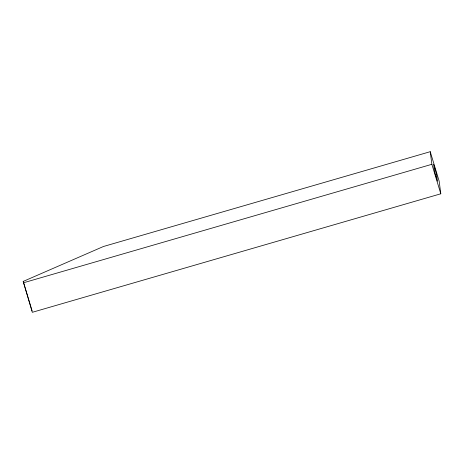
<?xml version="1.0" encoding="UTF-8"?>
<svg xmlns="http://www.w3.org/2000/svg" width="464" height="464" viewBox="0 0 464 464"><rect width="100%" height="100%" fill="white"/><g stroke="black" fill="none" stroke-linecap="round" stroke-linejoin="round"><path stroke-width="0.7" d="M23.2 281.416L103.443 246.5L430.238 151.693L439.164 181.186L440.8 193.795L32.306 312.307L23.2 281.416L32.12 310.909M23.38 282.814L431.88 164.302L430.238 151.693M435.168 174.557L436.554 174.157L433.579 164.326L434.49 171.332L437.459 181.163L436.554 174.157M431.88 164.302L440.8 193.795"/></g></svg>
